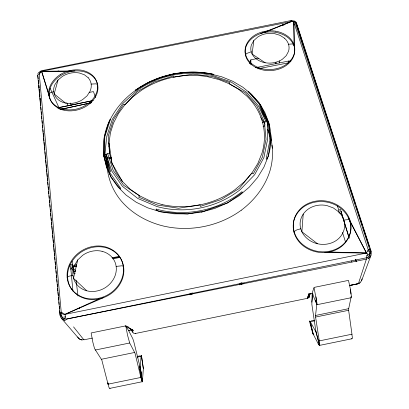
<?xml version="1.0" encoding="UTF-8"?>
<svg xmlns="http://www.w3.org/2000/svg" width="409" height="409" viewBox="0 0 409 409"><rect width="100%" height="100%" fill="white"/><g stroke="black" fill="none" stroke-linecap="round" stroke-linejoin="round"><path stroke-width="0.61" d="M191.985 294.178L192.015 292.931M368.693 249.188C370.426 252.016 370.477 256.489 366.807 257.711L67.199 318.918C63.385 319.802 60.665 316.101 61.258 312.558M279.357 62.904L279.429 61.002M349.613 285.523L358.402 283.672L366.392 259.142L366.899 255.426L368.013 254.168L366.459 253.013L349.71 220.947C346.556 211.279 337.614 204.372 327.844 202.281A29.417 26.263 11.2 0 0 302.977 207.337C298.677 210.62 295.405 215.195 293.948 220.42A28.042 25.036 11 0 0 294.015 232.286A28.032 25.031 11 0 0 300.221 243.11C306.551 249.674 315.794 253.018 324.853 252.563L366.459 253.013L368.258 249.904L369.659 249.332L370.81 250.282L371.295 253.718L370.907 255.579L361.628 280.63L360.022 282.762L358.402 283.672L349.731 285.497M313.897 334.526L312.885 333.943L309.475 321.198L309.685 320.922L310.063 321.295L313.125 333.964L318.657 344.644L319.547 345.528L315.978 331.944L311.857 304.362L312.179 293.212L313.831 288.002M319.547 345.528L319.281 340.901L315.462 316.249L316.944 303.074L314.01 287.425L348.488 280.385L350.533 289.705L351.351 296.039L348.519 309.485L351.965 334.204C351.704 335.339 353.207 338.586 351.556 338.856M141.013 356.367L140.384 367.977L142.383 381.873L143.354 368.606L141.478 355.574L141.136 355.518L141.013 356.367L137.271 357.134M275.881 63.993L275.993 62.122M303.227 214.055L301.873 231.775C304.863 237.951 310.922 242.235 317.532 243.769A22.694 20.215 10.9 0 0 337.318 239.735C340.666 237.097 343.166 233.427 344.179 229.27A21.667 19.3 11 0 0 338.749 211.893L333.345 207.93L326.909 205.579A22.72 20.251 11 0 0 307.624 209.505C304.301 212.046 301.77 215.594 300.661 219.648A21.662 19.31 10.9 0 0 300.758 228.81L301.873 231.775L317.532 243.769M294.02 232.286L294.102 231.484A28.109 25.087 11 0 1 294.03 219.597C295.487 214.357 298.774 209.776 303.079 206.484A29.489 26.314 11.2 0 1 328.008 201.417C333.739 202.706 339.112 205.476 343.356 209.556A28.119 25.067 11.2 0 1 350.498 232.128M284.485 38.195L279.961 35.297L274.49 33.645A19.468 15.389 -2.5 0 0 257.736 37.02L253.805 40.568L252.092 54.024C254.654 58.916 259.889 61.8 265.18 62.761A19.453 15.363 -2.6 0 0 282.312 59.3L286.254 55.639L288.56 51.253A18.569 14.668 -2.5 0 0 284.475 38.18M162.046 204.577L150.333 201.003L139.648 195.845L130.267 189.27L122.419 181.478L116.274 172.705L111.964 163.201L109.546 153.217L109.039 143.017L110.41 132.848L113.579 122.945L118.441 113.538L124.847 104.827L137.562 91.483L154.454 81.918L173.273 76.033L173.508 77.168A79.402 67.562 -10.6 0 1 208.012 76.78M311.781 302.159L312.992 294.071M240.308 284.178L240.507 282.977M132.971 331.817L132.639 332.062L130.778 329.153L133.503 333.161L135.256 333.519L135.302 333.253M309.996 293.504L308.948 297.548L307.696 298.279L135.256 333.519M310.027 293.596L309.521 296.269L308.877 293.826M307.466 297.87L307.696 298.279L308.417 294.613L312.179 293.212L316.949 304.715L351.249 297.701L351.142 296.469M361.991 278.897L361.628 280.63L361.505 280.18M102.102 251.31A22.766 20.363 -32.4 0 0 82.725 255.257L77.715 259.94L73.502 278.278C75.266 284.475 80.578 289.229 86.759 290.804A22.74 20.327 -32.2 0 0 106.642 286.745C110.364 283.999 113.339 280.272 115.016 275.952A21.703 19.412 -32.2 0 0 116.146 266.397A21.703 19.412 -32.2 0 0 112.577 257.926C109.934 254.623 106.187 252.353 102.107 251.31M72.93 291.07L70.89 269.49L71.227 268.176L72.275 267.169L76.647 266.274M309.976 293.621L308.948 297.548L309.347 294.26L307.696 298.279M88.216 77.751L84.3 74.719L79.254 72.976A19.52 15.445 -19.1 0 0 62.429 76.365L58.032 80.011L54.167 93.932C55.757 98.881 60.522 102.092 65.455 103.058A19.499 15.419 -19.1 0 0 82.659 99.581L87.086 95.818L90.046 91.289A18.615 14.729 -19.1 0 0 88.211 77.736M249.853 63.349L250.84 59.837L258.82 58.231M75.113 271.704L75.44 270.646L72.275 267.169L72.015 265.646L72.465 264.393L72.112 261.233M249.684 63.431L250.84 59.837L250.947 64.857M350.487 232.102C349.199 237.522 345.958 242.312 341.612 245.763A29.448 26.253 10.9 0 1 315.835 251.014C309.981 249.608 304.526 246.647 300.318 242.327A28.103 25.077 11 0 1 294.097 231.484L296.898 229.848L300.763 228.81M368.427 258.871L371.009 251.806L370.017 248.769M83.973 339.557L81.964 339.935L80.184 339.45L78.712 338.427L61.718 318.672L60.614 317.108L60.113 315.232L37.705 75.113L39.264 74.065L41.616 71.299L293.79 21.079M64.74 318.856L65.522 316.919L64.985 314.373L61.238 312.174L39.264 74.065L39.407 72.966L41.616 71.299L74.98 70.921C81.815 70.435 89.157 72.321 93.937 77.47A24.116 19.126 -19.1 0 1 96.396 95.031C94.361 99.489 90.9 103.14 86.846 105.839A25.261 20.021 -19.1 0 1 64.484 110.353C58.068 109.085 51.892 104.878 49.862 98.436L41.616 71.299L40.701 71.151L41.652 70.696L291.198 20.542L292.19 20.752M37.822 73.988L38.359 72.894L40.45 71.186M69.515 266.095C71.795 260.676 75.65 256.029 80.409 252.604A29.468 26.406 -32.6 0 1 105.399 247.527C110.675 248.861 115.517 251.786 118.958 256.034A28.088 25.164 -32.4 0 1 122.23 279.403C118.978 287.926 111.79 294.628 103.267 297.747L64.985 314.373L63.349 314.434L62.061 313.55L61.238 312.174L60.711 313.437L60.051 312.594L59.714 312.941M370.907 255.579L369.884 257.205L368.33 258.437L366.807 257.711M253.805 40.568L251.423 44.862A18.569 14.673 -2.6 0 0 251.223 51.8L252.092 54.024L265.18 62.761M110.113 388.284C108.712 388.785 108.595 385.13 108.048 384.174L101.795 359.961L94.53 348.545L92.879 342.364L91.125 332.957L125.773 325.876L133.487 330.472L131.514 330.048M77.715 259.94L74.305 265.712A21.713 19.407 -32.4 0 0 72.904 275.201L73.502 278.278L86.759 290.804M58.032 80.011L55.016 84.443A18.62 14.724 -19.2 0 0 53.691 91.626L54.167 93.932L65.455 103.058M136.729 90.813L122.542 103.774L112.311 119.259L106.795 136.371L104.791 154.868L109.842 172.624L120.716 188.273L120.312 189.035L111.043 177.117L106.437 166.826L103.881 156.039L104.275 137.281L108.359 123.395L110.006 119.581L110.45 119.336L104.765 136.908L104.791 154.868L110.67 171.892L106.038 154.244L109.546 153.217L108.201 136.243L113.6 119.438L123.636 104.223L124.847 104.827L132.634 96.989L141.606 90.184A79.418 67.577 -10.7 0 1 173.508 77.173L192.915 74.157L212.235 76.417L230.088 82.73L229.224 83.753L218.958 79.566L208.012 76.785M369.879 252.834L371.009 251.806M241.218 210.262C254.495 200.313 265.098 186.678 270.001 170.711A80.593 69.341 -10.3 0 0 271.99 145.169M60.169 74.658C56.14 77.26 52.679 80.788 50.542 85.113A24.167 19.146 -19.2 0 0 52.357 102.833C55.363 106.299 59.607 108.426 64.044 109.377M75.44 270.646L73.932 271.596L73.4 273.192L75.23 273.253M189.648 294.756L190.267 294.408L190.032 293.171M360.022 282.762L358.402 283.672L349.726 285.426M103.267 297.747L98.85 298.984L64.985 314.373L366.459 253.013L348.136 217.153M315.978 331.944L310.063 321.295L313.279 334.23M369.322 251.182L367.982 251.284L368.258 249.904L293.79 21.968L294.638 49.075C295.339 55.742 291.361 62.01 285.988 65.65A25.2 19.949 -2.5 0 1 263.723 70.138C258.928 69.228 254.311 67.209 250.676 63.906A24.049 19.049 -2.6 0 1 245.952 46.815C248.774 39.013 256.53 34.131 264.383 32.531L291.581 21.467L294.945 21.979L296.479 22.996L370.81 250.282C371.081 252.696 369.271 254.981 366.899 255.426M129.259 330.457L128.671 330.687L125.773 325.876L132.439 330.257L133.16 330.314M260.727 33.507L291.581 21.467L291.004 20.562L292.415 20.45M57.633 107.971L92.756 100.629M349.138 238.048L341.004 211.315L341.505 214.204L340.354 213.145L338.938 212.813L339.158 212.271L338.759 210.175L340.452 209.377L349.143 237.997M307.634 296.607L309.189 296.106L308.514 293.744M53.691 91.626L50.501 92.618L48.829 93.871L49.862 98.436M251.228 51.8L246.673 53.472L245.886 54.141L245.661 55.839M72.909 275.201L69.208 276.208L67.94 276.76L67.173 277.691A28.17 25.205 -32.6 0 0 71.452 288.959C74.816 293.452 79.729 296.586 85.123 298.054A29.504 26.396 -32.3 0 0 111.023 292.772C115.854 289.183 119.714 284.321 121.872 278.682A28.165 25.22 -32.3 0 0 123.278 266.269A28.16 25.215 -32.3 0 0 118.6 255.293C115.154 251.039 110.297 248.11 105.011 246.77A29.545 26.457 -32.6 0 0 79.965 251.867C75.184 255.293 71.324 259.95 69.034 265.38A28.175 25.21 -32.6 0 0 67.173 277.691L67.664 278.381M60.757 109.438L91.529 102.695L60.537 109.361M76.57 265.702L72.204 266.596L72.465 264.393L70.783 264.587M112.766 258.253L119.627 256.842M55.813 71.616L58.942 70.977M279.889 25.655L284.899 24.627L280.513 25.491M112.869 258.866L119.735 257.46M92.347 338.105L83.865 339.838L73.548 326.888M95.225 350.048L129.689 343.003L135.006 353.166L141.207 378.749L142.383 381.873L140.297 367.988L133.84 341.878L132.823 338.739L128.671 330.687L132.439 330.257M101.473 359.25L134.735 352.446M315.451 315.477L348.56 308.703M315.554 317.057L348.591 310.298M137.153 356.459L140.241 355.83M310.308 321.725L314.654 320.835M139.423 369.828L140.676 369.572M107.961 382.957L108.048 384.174L140.88 377.446L139.801 366.638M319.281 340.901L351.965 334.204M318.657 344.644L319.899 344.388M109.592 388.417L142.23 381.725L140.384 367.977M352.108 338.724L319.613 345.38L316.004 331.653M50.154 88.359L58.901 107.511L93.334 100.517M263.084 126.294L264.955 125.911M107.245 158.237L111.611 157.353M106.672 159.259L107.92 159.009M109.172 158.753L111.672 158.247M89.116 92.46L93.431 91.585L95.599 97.511M255.395 67.741L288.463 61.069L290.891 61.033M366.392 259.142L67.199 318.918L65.246 320.288L63.313 319.766L61.718 318.672M311.321 320.83L314.393 320.216M257.834 68.824L288.769 62.771L288.463 61.069M72.015 265.646L76.391 264.781M112.025 257.788L119.525 256.31M106.698 158.784L107.945 158.544M109.193 158.303L111.693 157.818M343.79 220.047L348.908 219.551L349.731 219.751L349.71 220.947A28.052 25.021 11.2 0 1 350.262 232.91C348.979 238.319 345.743 243.099 341.408 246.54A29.356 26.191 11 0 1 329.383 251.975L324.853 252.563M116.146 266.397L121.688 265.814L122.777 265.962L123.625 266.985M162.107 204.556A79.152 67.122 -10.7 0 0 234.817 189.802L244.137 181.959L251.883 173.068L253.299 173.886L262.404 157.087L266.019 139.362L264.403 121.959L256.985 106.156L245.354 92.817L229.224 83.753L238.57 89.274L246.77 96.033A75.67 64.264 -10.4 0 1 262.512 122.26L266.116 121.846L267.491 121.938L268.744 122.669L270.39 137.347A80.593 69.341 -10.3 0 1 271.126 140.318M91.166 84.07L96.008 83.85L96.979 84.162L97.802 85.65M288.544 44.274L291.847 43.962L293.069 44.116L294.076 44.985A24.111 19.075 -2.5 0 1 294.137 54.06C292.767 58.395 289.725 61.989 286.044 64.571A25.251 19.975 -2.6 0 1 263.728 69.075C258.923 68.165 254.296 66.14 250.651 62.833A24.1 19.075 -2.6 0 1 245.625 54.755A24.105 19.08 -2.6 0 1 245.921 45.736C247.419 41.534 250.477 38.073 254.132 35.583A25.281 20.015 -2.5 0 1 275.814 31.217M71.217 71.442A25.276 20.056 -19.2 0 0 60.598 75.68C56.585 78.288 53.129 81.805 50.997 86.125A24.121 19.126 -19.2 0 0 49.254 95.44L41.616 71.299L71.212 71.442L74.98 70.921M241.463 282.599L241.745 283.841L244.101 283.764M63.85 317.006L65.522 316.919M308.217 296.142L309.189 296.106M329.383 251.975L366.459 253.013M275.814 31.217C280.543 32.06 285.109 33.962 288.774 37.101A24.105 19.07 -2.5 0 1 294.076 44.985L294.638 49.075M293.325 24.387L294.194 24.642M59.699 310.784L60.113 315.232L61.57 315.738M81.964 339.935L80.184 339.45L78.712 338.427L77.684 336.975M293.79 20.675L295.927 22.009L297.323 26.508M60.113 315.232L64.586 320.472M71.227 268.176L73.932 271.596L72.275 267.169M60.118 314.449L61.007 315.707M122.419 181.478L111.964 163.201L109.039 143.017M70.215 103.027L71.258 105.282M66.759 102.69L68.027 105.614M70.89 269.49L69.944 264.884M129.689 343.003L127.562 335.273L125.773 325.876M241.013 283.478L241.422 284.577M294.945 21.979L369.659 249.332L295.845 22.607M107.674 153.677L113.145 170.333L123.564 185.236L139.648 195.845L138.661 197.148L157.45 205.052L178.554 208.232L200.037 204.853L200.354 206.371L221.116 199.587L239.219 188.447L251.883 173.068L257.864 163.39L261.959 153.191A75.68 64.269 -10.4 0 0 262.512 122.26M297.522 27.112L334.465 140.067M334.864 141.284L341.418 161.32M341.817 162.537L348.371 182.578M348.765 183.789L355.319 203.83M356.116 206.259L362.272 225.088M363.064 227.516L369.225 246.341M342.481 232.43L345.763 242.742M351.561 260.942L351.944 262.154M315.441 299.961L316.949 304.715L316.014 296.76M337.41 205.911L338.759 210.175M191.131 293.401L191.458 294.46M190.313 293.59L190.655 294.802M192.179 292.88L192.481 294.015M107.373 169.74L103.881 156.039A81.596 69.407 -11 0 1 108.365 123.395C125.609 84.136 173.186 65.506 213.774 74.356L213.524 74.412A84.883 72.291 -10.7 0 0 135.548 90.149L135.272 90.195L149.28 82.143L160.788 77.459L172.859 74.233L172.813 73.968L185.241 72.526L197.68 72.378L209.914 73.799L221.683 76.78L232.731 81.263L242.803 87.189L251.658 94.438L259.066 102.889L260.942 105.599L268.744 122.669L270.584 140.599L268.309 156.074L263.938 167.112L257.512 177.603L249.168 187.245L239.112 195.753L227.593 202.869L214.94 208.37L201.499 212.087L187.659 213.912L173.82 213.795L160.384 211.744L147.726 207.844L136.192 202.23L126.079 195.083L117.634 186.627L111.043 177.117L109.372 173.263L103.881 156.039L104.05 155.481L106.038 154.244L111.795 171.11L122.393 186.315L137.772 198.462L156.918 206.535A82.321 69.821 -10.7 0 0 240.282 189.602L254.633 174.75L263.892 157.618L267.558 139.556L267.491 121.938L260.359 105.445L248.161 91.514L248.652 91.575L259.066 102.889L264.817 112.368L268.744 122.669A81.585 69.387 -10.3 0 1 268.304 156.074L266.832 159.321L266.182 158.774L269.914 140.195L267.491 121.938L259.464 105.491L266.116 121.846L258.314 105.732L246.453 92.158L230.906 81.897L212.731 75.476A82.618 70.322 -10.7 0 0 136.729 90.818M58.901 107.511L59.233 109.188M241.939 282.747L242.23 283.974M132.547 329.306L132.756 330.564M141.381 355.441L143.354 368.606M140.175 367.793L142.23 381.725M132.281 329.613L132.639 332.062M37.705 75.113L38.195 78.707M76.074 280.216L78.001 296.034M79.382 307.425L79.535 308.688M270.692 133.564L272.328 148.232M139.633 365.968L140.88 377.446M38.38 80.614L38.63 83.155M39.07 87.603L38.819 85.062L39.075 88.242M39.259 89.51L39.448 91.417M39.699 93.958L39.888 95.864M40.138 98.405L40.261 99.673M40.573 102.853L40.701 104.126M38.369 80.614L38.666 83.794M39.192 89.515L39.489 92.695M39.607 93.963L39.903 97.143M40.021 98.416L40.312 101.596M40.43 102.869L40.67 105.41M40.844 107.316L41.079 109.863M41.258 111.769L41.493 114.31M41.672 116.217L41.907 118.763M42.081 120.67L42.316 123.211M42.495 125.118L42.73 127.664M42.909 129.571L43.144 132.117M43.262 133.385L43.553 136.565M43.671 137.838L43.968 141.018M44.085 142.286L44.382 145.466M44.499 146.739L44.791 149.919M44.97 151.826L45.205 154.367M45.322 155.64L45.619 158.82M45.736 160.093L46.028 163.273M46.145 164.541L46.442 167.721M46.56 168.994L46.856 172.174M46.974 173.442L47.265 176.622M47.383 177.895L47.623 180.435M47.797 182.348L48.032 184.888M48.211 186.795L48.446 189.341M48.625 191.248L48.86 193.789M49.034 195.696L49.269 198.242M49.448 200.149L49.683 202.69M49.862 204.597L50.097 207.143M50.271 209.05L50.506 211.591M50.685 213.503L50.92 216.044M51.099 217.951L51.335 220.497M51.508 222.404L51.744 224.945M51.861 226.218L52.158 229.398M52.275 230.671L52.572 233.846M52.689 235.119L52.981 238.299M53.098 239.572L53.395 242.747M53.574 244.659L53.809 247.2M53.927 248.473L54.218 251.653M54.336 252.92L54.576 255.467M54.75 257.373L54.985 259.914M55.164 261.826L55.399 264.367M55.578 266.274L55.813 268.82M55.987 270.727L56.222 273.268M56.401 275.175L56.636 277.721M56.815 279.628L57.05 282.169M57.224 284.076L57.459 286.622M57.638 288.529L57.873 291.07M57.991 292.343L58.288 295.523M58.461 297.43L58.697 299.976M58.876 301.883L59.111 304.424M59.29 306.331L59.525 308.877M350.533 289.705L350.917 294.01M239.669 283.744L239.766 284.879M241.53 283.463L241.596 284.577M107.976 382.962L108.048 384.174M128.446 326.806L128.487 328.084M293.79 21.968L294.005 46.089A24.054 19.049 -2.5 0 0 288.713 38.216C285.058 35.077 280.502 33.175 275.784 32.331A25.21 19.975 -2.5 0 0 264.383 32.531M98.85 298.984A29.407 26.324 -32.4 0 1 85.573 298.703C80.195 297.236 75.292 294.107 71.938 289.623A28.098 25.154 -32.6 0 1 69.515 266.07M107.439 169.73A80.604 69.361 -11 0 1 107.04 165.456M106.984 164.229A80.604 69.361 -11 0 1 106.948 161.166M107.005 159.331A80.604 69.361 -11 0 1 107.158 156.887M108.912 146.58A80.604 69.361 -11 0 1 109.229 145.384M260.794 117.562A80.583 69.336 -10.3 0 1 265.088 124.321M267.522 129.264A80.583 69.336 -10.3 0 1 269.5 134.418M269.874 135.583A80.583 69.336 -10.3 0 1 270.39 137.342M241.213 210.252A84.326 72.439 -10.7 0 1 163.498 226.054C147.286 222.097 132.097 213.687 121.202 200.911A80.583 69.336 -11 0 1 107.521 170.338M60.169 74.658A25.343 20.092 -19.2 0 1 81.938 70.271C86.309 71.146 90.507 73.145 93.574 76.442A24.167 19.151 -19.1 0 1 96.033 94.024C93.993 98.492 90.522 102.148 86.457 104.852A25.317 20.046 -19.1 0 1 64.044 109.372M156.197 209.117L156.049 210.047L160.384 211.744L178.344 213.437L187.659 213.912L201.381 211.479L201.499 212.087L227.593 202.869L242.435 192.501L241.949 191.703A84.571 71.769 -10.7 0 1 156.197 209.111M356.351 261.745L355.61 259.316L356.351 261.745"/></g></svg>
